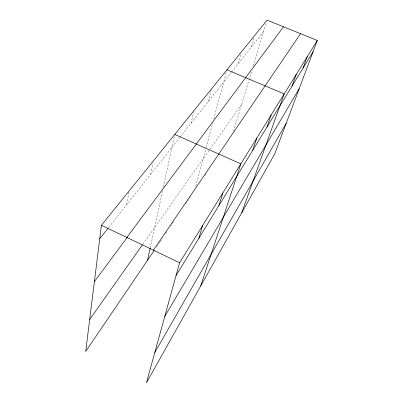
<?xml version="1.0" encoding="UTF-8"?>
<svg xmlns="http://www.w3.org/2000/svg" width="403" height="403" viewBox="0 0 403 403"><rect width="100%" height="100%" fill="white"/><g stroke="black" fill="none" stroke-linecap="round" stroke-linejoin="round"><path stroke-width="0.3" stroke-dasharray="2.02 1.51" d="M126.794 204.512L128.864 191.773M150.692 174.298L152.767 163.512M150.173 248.047L162.59 190.684M163.376 187.063L174.64 135.025M191.007 123.323L193.873 111.203M208.165 101.627L211.172 89.758M195.752 186.231L205.973 148.113M206.129 147.513L212.814 122.588M213.786 118.961L226.813 70.369M238.244 63.598L240.918 54.062M251.492 46.839L254.212 37.534M233.518 131.182L251.724 70.903M253.16 66.147L266.328 22.543M156.555 246.963L159.679 242.354M160.026 241.845L162.454 238.259M165.578 233.654L166.963 231.614M170.424 226.506L173.542 221.907M185.718 203.948L190.614 196.729M204.931 175.617L206.326 173.557M142.733 244.369L209.52 149.76M209.872 149.251L241.659 104.226M108.634 227.478L179.733 137.579M180.121 137.085L231.352 72.308M231.735 71.825L263.622 31.505"/><path stroke-width="0.6" d="M317.302 40.451L179.587 262.741L146.43 382.85L274.735 153.881L317.302 40.451L267.053 20.15L101.42 225.272L85.698 351.471L154.122 250.55M147.528 260.278L150.173 248.047M198.81 238.385L202.644 225.529M218.879 205.595L222.904 192.82M200.719 285.964L240.848 163.855L174.766 134.436M252.631 150.45L256.857 138.022M266.957 127.046L271.219 114.835M241.76 212.729L284.18 93.909L226.97 69.79M292.009 86.111L296.281 74.384M303.026 68.112L307.272 56.642M154.792 352.554L286.195 123.338M164.751 316.491L299.177 88.741M176.04 275.592L313.096 51.66M153.422 250.198L300.573 33.691M89.678 319.529L142.375 244.878M126.844 237.458L283.485 26.789M94.403 281.596L127.277 237.347M99.748 238.712L107.863 228.456M101.42 225.272L179.587 262.741"/></g></svg>
